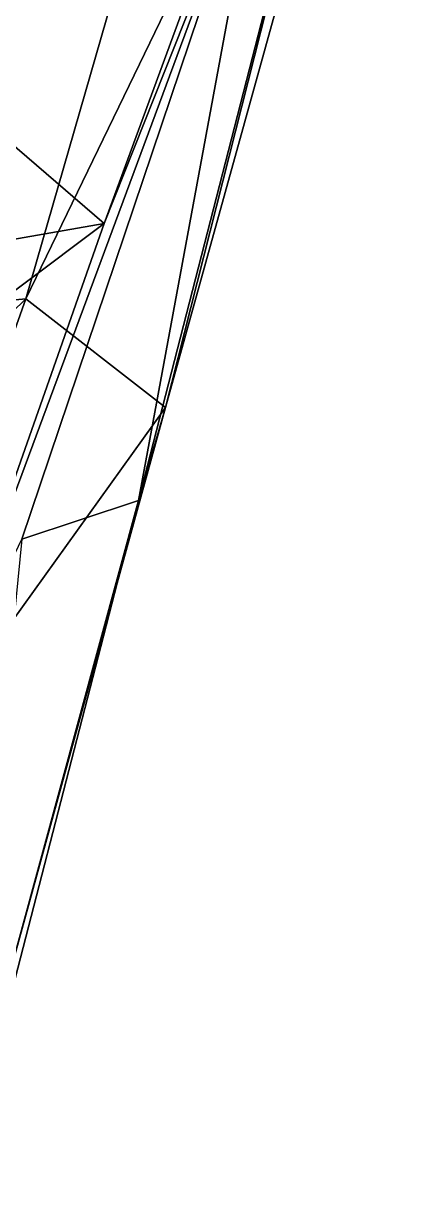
# Model space of a CAD drawing. Header units: metres. Extents: x -8 to 76, y -116 to 59.
# Drawn here: x 50.01 to 55.47, y -54.65 to -38.46 of the extents above; entities that cross this region are included whole.
import ezdxf

# ---------------------------------------------------------------- set-up
doc = ezdxf.new("R2010")
doc.units = ezdxf.units.M

msp = doc.modelspace()

# ---------------------------------------------------------------- linework, layer by layer
at = {"layer": 'jaw_lower_half'}
for points in [[(50.034, -42.225, -38.523), (53.125, -31.496, -37.27), (55.472, -30.988, -33.971)], [(50.034, -42.225, -38.523), (55.472, -30.988, -33.971), (51.947, -43.711, -34.738)], [(51.947, -43.711, -34.738), (55.472, -30.988, -33.971), (54.732, -32.706, -28.896)], [(53.125, -31.496, -37.27), (44.355, -42.778, -36.511), (48.618, -32.351, -34.677)], [(53.125, -31.496, -37.27), (50.034, -42.225, -38.523), (44.355, -42.778, -36.511)], [(51.576, -44.983, -31.354), (54.732, -32.706, -28.896), (53.297, -35.681, -18.203)], [(51.947, -43.711, -34.738), (54.732, -32.706, -28.896), (51.576, -44.983, -31.354)], [(53.297, -35.681, -18.203), (51.109, -41.194, -9.91), (48.486, -48.651, -13.264)], [(49.979, -45.511, -21.138), (53.297, -35.681, -18.203), (48.486, -48.651, -13.264)], [(51.576, -44.983, -31.354), (53.297, -35.681, -18.203), (49.979, -45.511, -21.138)], [(53.297, -35.681, -18.203), (53.047, -35.909, -5.724), (51.109, -41.194, -9.91)], [(51.109, -41.194, -9.91), (44.855, -35.802, -1.943), (44.173, -42.408, -6.583)], [(53.047, -35.909, -5.724), (44.855, -35.802, -1.943), (51.109, -41.194, -9.91)], [(51.109, -41.194, -9.91), (44.173, -42.408, -6.583), (43.231, -47.107, -8.647)], [(51.109, -41.194, -9.91), (43.231, -47.107, -8.647), (48.486, -48.651, -13.264)], [(51.109, -41.194, -9.91), (43.231, -47.107, -8.647), (48.486, -48.651, -13.264)], [(50.034, -42.225, -38.523), (41.622, -50.442, -38.792), (44.355, -42.778, -36.511)], [(50.034, -42.225, -38.523), (47.125, -50.425, -39.527), (41.622, -50.442, -38.792)], [(47.125, -50.425, -39.527), (50.034, -42.225, -38.523), (51.947, -43.711, -34.738)], [(47.125, -50.425, -39.527), (51.947, -43.711, -34.738), (49.696, -51.884, -36.286)], [(49.696, -51.884, -36.286), (51.947, -43.711, -34.738), (51.576, -44.983, -31.354)], [(49.077, -54.654, -32.823), (51.576, -44.983, -31.354), (49.979, -45.511, -21.138)], [(49.696, -51.884, -36.286), (51.576, -44.983, -31.354), (49.077, -54.654, -32.823)]]:
    msp.add_3dface(points, dxfattribs=at)

doc.saveas('drawing.dxf')
